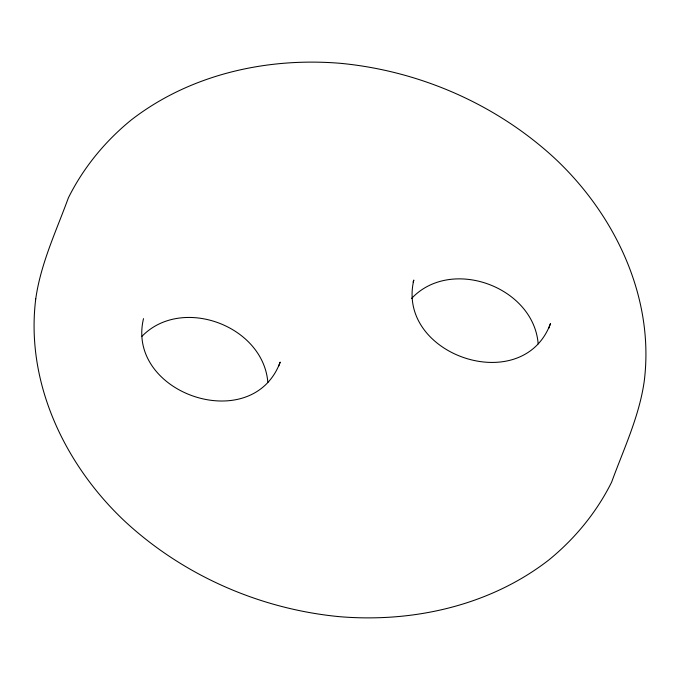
<?xml version="1.0" encoding="UTF-8"?>
<svg xmlns="http://www.w3.org/2000/svg" width="680" height="680" viewBox="0 0 680 680"><rect width="100%" height="100%" fill="white"/><g stroke="black" fill="none" stroke-linecap="round" stroke-linejoin="round"><path stroke-width="1.02" d="M143.506 318.631C125.477 394.077 252.62 436.619 280.168 362.125L278.698 366.112M413.083 282.038L413.822 280.05C395.794 355.495 522.937 398.038 550.486 323.544L548.649 328.517M141.993 336.286C181.747 295.392 263.406 325.754 267.852 382.475M411.578 298.477C450.942 256.453 533.732 286.781 538.169 343.893M35.751 298.877C25.245 382.857 65.272 465.953 125.962 522.342C184.356 575.935 260.398 609.076 339.209 616.649C412.786 622.863 489.804 605.744 548.819 559.98C574.948 538.688 596.59 512.354 611.626 482.137C623.764 448.868 639.268 416.5 644.249 381.123C654.755 297.143 614.729 214.047 554.038 157.658C495.644 104.066 419.602 70.924 340.791 63.35C267.214 57.137 190.196 74.256 131.18 120.02C105.052 141.312 83.41 167.645 68.374 197.863C56.236 231.132 40.732 263.5 35.751 298.877"/></g></svg>
